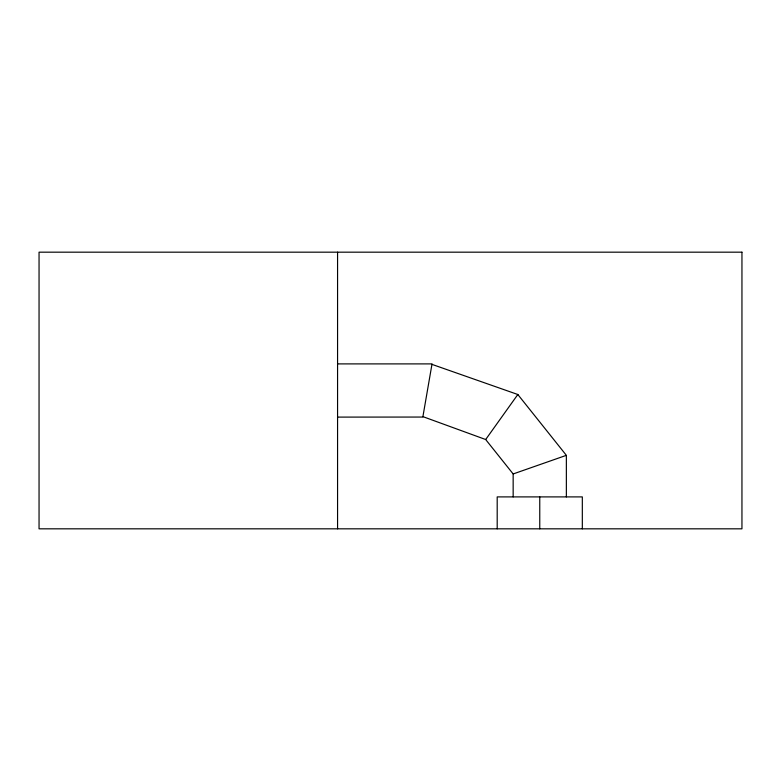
<?xml version="1.0" encoding="UTF-8"?>
<svg xmlns="http://www.w3.org/2000/svg" width="781" height="781" viewBox="0 0 781 781"><rect width="100%" height="100%" fill="white"/><g stroke="black" fill="none" stroke-linecap="round" stroke-linejoin="round"><path stroke-width="1.17" d="M422.911 416.634L485.675 439.527L513.156 473.96L513.156 496.901M431.952 364.366L517.823 394.503L566.362 455.333L566.362 496.901M517.539 394.903L517.823 394.503L485.714 439.478M565.893 455.499L513.205 473.94M337.568 363.897L432.03 363.897L422.833 417.054L337.568 417.103M582.323 528.825L582.323 496.901L497.194 496.901L497.194 528.825M539.759 496.901L539.759 528.825M337.568 252.175L337.568 528.825M741.95 252.175L39.05 252.175L39.05 528.825L741.95 528.825L741.95 252.175"/></g></svg>
